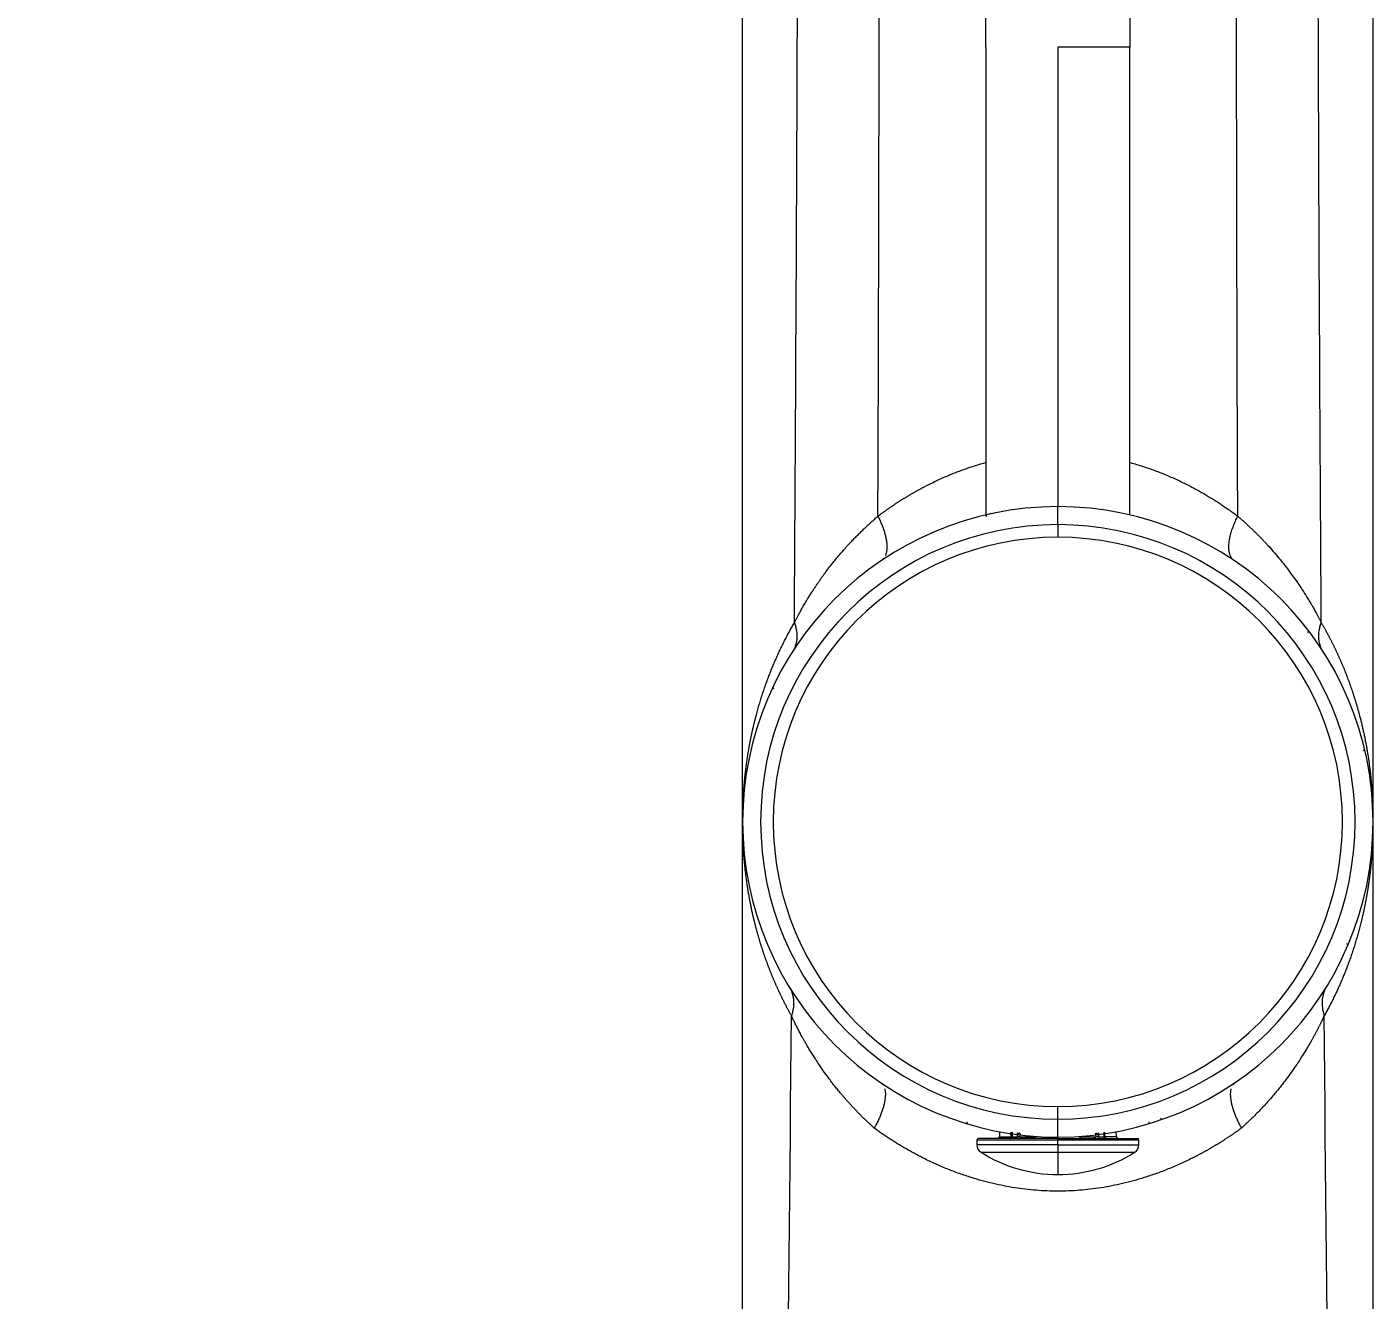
# Model space of a CAD drawing. Extents: x 2752 to 4118, y -1 to 999.
# Drawn here: x 3576.5 to 3651.3, y 498.8 to 569.4 of the extents above; entities that cross this region are included whole.
import ezdxf

# ---------------------------------------------------------------- set-up
doc = ezdxf.new("R2010")
doc.units = 0
doc.header["$LTSCALE"] = 10
doc.header["$MEASUREMENT"] = 0
doc.header["$PDMODE"] = 3
doc.header["$PDSIZE"] = -10
doc.layers.get('0').update_dxf_attribs({"linetype": 'CONTINUOUS'})
doc.layers.get('DEFPOINTS').update_dxf_attribs({"linetype": 'CONTINUOUS'})
doc.layers.add('1', color=7, linetype='CONTINUOUS')
doc.styles.add('Daelim Dimension', font='NanumGothic.ttf')
doc.dimstyles.new('DEFAULT', dxfattribs={"dimscale": 2, "dimtxt": 2, "dimasz": 2, "dimexe": 0, "dimexo": 2, "dimgap": 1, "dimtad": 1, "dimdec": 0, "dimzin": 9, "dimdsep": 46, "dimtxsty": 'Daelim Dimension', "dimcen": 0.5, "dimclrd": 5, "dimclre": 5, "dimclrt": 256, "dimadec": 1, "dimazin": 0, "dimtfac": 1, "dimtdec": 0, "dimtix": 1, "dimtmove": 0, "dimatfit": 3, "dimfxl": 1, "dimtolj": 1, "dimtzin": 1, "dimlwd": 9, "dimlwe": 9, "dimarcsym": 0})

# ---------------------------------------------------------------- blocks, each defined once
blk = doc.blocks.new('*D13')
at = {"color": 5, "lineweight": 9, "ltscale": 0.5, "transparency": 16777216}
for p, q in [((3405.059, 639.868), (3361.322, 639.868)), ((3361.322, 635.868), (3361.322, 404.012)), ((3607.264, 400.012), (3361.322, 400.012))]:
    blk.add_line(p, q, dxfattribs=at)
at = {"color": 5, "ltscale": 0.5, "transparency": 16777216}
for points in [[(3360.656, 635.868), (3361.989, 635.868), (3361.322, 639.868)], [(3360.656, 404.012), (3361.989, 404.012), (3361.322, 400.012)]]:
    blk.add_solid(points, dxfattribs=at)
at = {"layer": 'DEFPOINTS', "color": 0, "ltscale": 0.5, "transparency": 16777216}
for p in [(3409.059, 639.868), (3361.322, 400.012), (3611.264, 400.012)]:
    blk.add_point(p, dxfattribs=at)
at = {"color": 7, "ltscale": 0.5, "transparency": 16777216, "insert": (3353.9, 519.94), "char_height": 10, "attachment_point": 5, "rotation": 90, "style": 'Daelim Dimension'}
blk.add_mtext('\\A1;240', dxfattribs=at)
blk = doc.blocks.new('*D12')
at = {"color": 5, "lineweight": 9, "ltscale": 0.5, "transparency": 16777216}
for p, q in [((3409.059, 635.868), (3409.059, 316.124)), ((3633.764, 368.406), (3633.764, 316.124)), ((3413.059, 316.124), (3629.764, 316.124))]:
    blk.add_line(p, q, dxfattribs=at)
at = {"color": 5, "ltscale": 0.5, "transparency": 16777216}
for points in [[(3413.059, 316.791), (3413.059, 315.458), (3409.059, 316.124)], [(3629.764, 316.791), (3629.764, 315.458), (3633.764, 316.124)]]:
    blk.add_solid(points, dxfattribs=at)
at = {"layer": 'DEFPOINTS', "color": 0, "ltscale": 0.5, "transparency": 16777216}
for p in [(3409.059, 639.868), (3633.764, 372.406), (3633.764, 316.124)]:
    blk.add_point(p, dxfattribs=at)
at = {"color": 7, "ltscale": 0.5, "transparency": 16777216, "insert": (3521.412, 323.568), "char_height": 10, "attachment_point": 5, "style": 'Daelim Dimension'}
blk.add_mtext('\\A1;225', dxfattribs=at)

msp = doc.modelspace()

# ---------------------------------------------------------------- linework, layer by layer
at = {"layer": '1', "color": 7, "linetype": 'Continuous', "lineweight": 18}
for p, q in [((3629.764, 568.312), (3629.764, 580.512)), ((3637.764, 580.512), (3637.764, 568.312)), ((3629.764, 568.312), (3629.764, 542.349)), ((3637.764, 542.349), (3637.764, 568.312)), ((3629.266, 507.637), (3629.266, 507.393)), ((3633.766, 507.737), (3629.366, 507.737)), ((3630.526, 508.114), (3630.519, 507.834)), ((3631.181, 508.004), (3631.181, 507.837)), ((3633.787, 507.737), (3633.766, 507.737)), ((3633.787, 507.737), (3638.166, 507.737)), ((3636.352, 507.837), (3636.352, 508.005)), ((3637.014, 507.834), (3637.007, 508.115)), ((3638.266, 507.393), (3638.266, 507.637))]:
    msp.add_line(p, q, dxfattribs=at)
at = {"layer": '1', "color": 7, "linetype": 'Continuous', "lineweight": 13}
for p, q in [((3637.764, 568.312), (3633.764, 568.312)), ((3633.764, 541.812), (3633.764, 542.812)), ((3633.764, 541.812), (3633.764, 541.112)), ((3633.764, 508.812), (3633.764, 509.512)), ((3633.764, 507.812), (3633.764, 508.812)), ((3633.766, 507.637), (3629.266, 507.637)), ((3630.519, 507.834), (3631.172, 507.834)), ((3631.219, 507.837), (3631.181, 507.837)), ((3631.219, 507.837), (3631.515, 507.837)), ((3631.669, 507.837), (3631.515, 507.837)), ((3633.766, 507.637), (3633.766, 507.737)), ((3633.766, 507.637), (3633.788, 507.637)), ((3633.766, 507.393), (3633.766, 507.637)), ((3638.266, 507.637), (3633.788, 507.637)), ((3636.018, 507.837), (3635.864, 507.837)), ((3636.018, 507.837), (3636.314, 507.837)), ((3636.352, 507.837), (3636.314, 507.837)), ((3637.014, 507.834), (3636.361, 507.834)), ((3633.766, 507.393), (3629.266, 507.393)), ((3629.5, 506.97), (3633.766, 506.97)), ((3633.766, 507.393), (3633.766, 506.97)), ((3633.798, 507.393), (3633.766, 507.393)), ((3633.766, 506.97), (3633.766, 505.737)), ((3633.796, 506.97), (3633.766, 506.97)), ((3633.796, 506.97), (3638.033, 506.97)), ((3633.798, 507.393), (3638.266, 507.393))]:
    msp.add_line(p, q, dxfattribs=at)
at = {"layer": '1', "color": 7, "linetype": 'Continuous', "lineweight": 18}
for centre, radius, start, end in [((3633.764, 525.312), 17.5, 90, 270), ((3633.764, 525.312), 17.5, 270, 90), ((3633.764, 525.312), 16.5, 90, 270), ((3633.764, 525.312), 16.5, 270, 90), ((3629.366, 507.637), 0.1, 90, 180), ((3630.419, 507.837), 0.1, 269.99989, 358.50004), ((3631.081, 507.837), 0.1, 270.00039, 0), ((3637.114, 507.837), 0.1, 181.49996, 270.00011), ((3638.166, 507.637), 0.1, 0, 90), ((3629.766, 507.393), 0.5, 180, 237.76906), ((3633.766, 513.737), 8, 237.76905, 270), ((3633.766, 513.737), 8, 270, 302.23095), ((3637.766, 507.393), 0.5, 302.23094, 0)]:
    msp.add_arc(centre, radius, start, end, dxfattribs=at)
at = {"layer": '1', "color": 7, "linetype": 'Continuous', "lineweight": 13}
for start, end in [(90, 270), (270, 90)]:
    msp.add_arc((3633.764, 525.312), 15.8, start, end, dxfattribs=at)
at = {"layer": '1', "color": 7, "linetype": 'Continuous', "lineweight": 18}
for centre, ratio, start_param, end_param in [((3631.092, 507.837), 0.79903, 3.695804, 4.686326), ((3631.705, 507.837), 0.364403, 1.570796, 3.141571), ((3635.779, 507.837), 0.601299, 1.600583, 3.14159), ((3635.828, 507.837), 0.364402, 3.141556, 4.712389), ((3636.441, 507.837), 0.799112, 1.596905, 2.628922)]:
    msp.add_ellipse(centre, major_axis=(0, 0.1), ratio=ratio, start_param=start_param, end_param=end_param, dxfattribs=at)
at = {"layer": '1', "color": 7, "linetype": 'Continuous', "lineweight": 13}
for centre, ratio, start_param, end_param in [((3631.144, 507.837), 0.748993, 3.141627, 4.712389), ((3631.449, 507.837), 0.662453, 3.141593, 4.712389), ((3636.084, 507.837), 0.662578, 1.570796, 3.141558), ((3636.389, 507.837), 0.749103, 1.570796, 3.141593)]:
    msp.add_ellipse(centre, major_axis=(0, 0.1), ratio=ratio, start_param=start_param, end_param=end_param, dxfattribs=at)
at = {"layer": '1', "color": 7, "linetype": 'Continuous', "lineweight": 18}
for points, degree in [([(3616.264, 525.312), (3616.264, 602.312)], 1), ([(3651.264, 525.312), (3651.264, 602.312)], 1), ([(3630.318, 542.469), (3630.125, 542.431), (3629.933, 542.389), (3629.742, 542.344)], 3), ([(3616.264, 407.812), (3616.264, 525.312)], 1), ([(3651.264, 407.812), (3651.264, 525.312)], 1), ([(3631.172, 507.834), (3631.173, 507.92), (3631.174, 508.006), (3631.175, 508.091)], 3), ([(3631.669, 507.837), (3631.67, 507.904), (3631.671, 507.971), (3631.672, 508.038)], 3), ([(3631.669, 507.837), (3631.681, 507.837), (3631.706, 507.836), (3631.744, 507.836), (3631.781, 507.835), (3631.803, 507.835), (3631.814, 507.834)], 3), ([(3635.719, 507.834), (3635.729, 507.835), (3635.752, 507.835), (3635.789, 507.836), (3635.827, 507.836), (3635.852, 507.837), (3635.864, 507.837)], 3), ([(3635.861, 508.038), (3635.862, 507.971), (3635.863, 507.904), (3635.864, 507.837)], 3), ([(3636.358, 508.092), (3636.359, 508.006), (3636.36, 507.92), (3636.361, 507.834)], 3)]:
    msp.add_open_spline(points, degree=degree, dxfattribs=at)
at = {"layer": '1', "color": 7, "linetype": 'Continuous', "lineweight": 13}
for points, degree in [([(3619.138, 536.369), (3619.281, 558.349), (3619.358, 580.331), (3619.369, 602.312)], 3), ([(3623.776, 542.279), (3623.856, 562.29), (3623.868, 582.301), (3623.813, 602.312)], 3), ([(3643.752, 542.279), (3643.672, 562.29), (3643.66, 582.301), (3643.716, 602.312)], 3), ([(3648.39, 536.369), (3648.247, 558.349), (3648.17, 580.331), (3648.159, 602.312)], 3), ([(3633.764, 568.312), (3633.764, 542.813)], 1), ([(3629.824, 542.261), (3629.742, 542.344)], 1), ([(3647.649, 535.817), (3647.687, 535.914)], 1), ([(3618, 532.697), (3617.941, 532.787)], 1), ([(3650.716, 529.256), (3650.796, 529.334)], 1), ([(3649.791, 518.538), (3649.907, 518.555)], 1), ([(3617.546, 407.746), (3618.196, 443.341), (3618.672, 478.944), (3618.974, 514.551)], 3), ([(3649.982, 407.746), (3649.333, 443.341), (3648.856, 478.944), (3648.554, 514.551)], 3), ([(3628.704, 508.658), (3628.732, 508.551)], 1), ([(3638.824, 508.658), (3638.797, 508.551)], 1), ([(3639.454, 508.869), (3639.544, 508.794)], 1), ([(3631.219, 508.087), (3631.219, 507.837)], 1), ([(3631.515, 508.055), (3631.515, 507.837)], 1), ([(3631.616, 508.044), (3631.544, 507.954)], 1), ([(3635.912, 508.044), (3635.984, 507.954)], 1), ([(3636.018, 508.055), (3636.018, 507.837)], 1), ([(3636.314, 508.087), (3636.314, 507.837)], 1)]:
    msp.add_open_spline(points, degree=degree, dxfattribs=at)
for points, knots in [([(3623.776, 542.279), (3623.795, 542.293), (3623.832, 542.321), (3623.888, 542.363), (3623.944, 542.404), (3624, 542.445), (3624.056, 542.486), (3624.112, 542.527), (3624.169, 542.568), (3624.225, 542.608), (3624.282, 542.648), (3624.338, 542.688), (3624.395, 542.727), (3624.452, 542.766), (3624.509, 542.805), (3624.566, 542.844), (3624.623, 542.883), (3624.68, 542.921), (3624.737, 542.959), (3624.795, 542.997), (3624.852, 543.035), (3624.91, 543.072), (3624.968, 543.109), (3625.026, 543.146), (3625.083, 543.183), (3625.141, 543.219), (3625.2, 543.255), (3625.258, 543.291), (3625.316, 543.327), (3625.374, 543.362), (3625.433, 543.398), (3625.492, 543.433), (3625.55, 543.467), (3625.609, 543.502), (3625.668, 543.536), (3625.727, 543.57), (3625.786, 543.604), (3625.845, 543.638), (3625.904, 543.671), (3625.964, 543.704), (3626.023, 543.737), (3626.082, 543.769), (3626.142, 543.802), (3626.202, 543.834), (3626.262, 543.866), (3626.321, 543.897), (3626.381, 543.929), (3626.632, 544.059), (3627.077, 544.278), (3627.725, 544.565), (3628.378, 544.823), (3629.048, 545.056), (3629.505, 545.193), (3629.74, 545.257)], [0, 0, 0, 0, 0.010715, 0.021415, 0.032101, 0.042773, 0.053431, 0.064075, 0.074704, 0.08532, 0.095923, 0.106511, 0.117086, 0.127646, 0.138194, 0.148727, 0.159248, 0.169754, 0.180248, 0.190728, 0.201195, 0.211648, 0.222089, 0.232516, 0.24293, 0.253332, 0.26372, 0.274096, 0.284459, 0.294809, 0.305146, 0.315471, 0.325784, 0.336084, 0.346372, 0.356647, 0.36691, 0.377161, 0.3874, 0.397627, 0.407842, 0.418045, 0.428236, 0.438416, 0.448583, 0.45874, 0.468885, 0.479018, 0.585699, 0.690495, 0.793526, 0.894923, 1, 1, 1, 1]), ([(3637.789, 545.257), (3638.024, 545.193), (3638.481, 545.055), (3639.151, 544.822), (3639.805, 544.564), (3640.453, 544.277), (3640.918, 544.048), (3641.208, 543.897), (3641.328, 543.833), (3641.447, 543.769), (3641.566, 543.703), (3641.684, 543.637), (3641.803, 543.57), (3641.92, 543.501), (3642.038, 543.432), (3642.155, 543.362), (3642.271, 543.291), (3642.387, 543.219), (3642.503, 543.146), (3642.619, 543.072), (3642.734, 542.997), (3642.849, 542.921), (3642.963, 542.844), (3643.077, 542.766), (3643.19, 542.687), (3643.303, 542.608), (3643.416, 542.527), (3643.529, 542.445), (3643.641, 542.363), (3643.715, 542.307), (3643.752, 542.279)], [0, 0, 0, 0, 0.105282, 0.206703, 0.309752, 0.414561, 0.521249, 0.54151, 0.561818, 0.582173, 0.602576, 0.623027, 0.643527, 0.664076, 0.684675, 0.705325, 0.726025, 0.746777, 0.767581, 0.788438, 0.809348, 0.830311, 0.851328, 0.8724, 0.893527, 0.914709, 0.935947, 0.957241, 0.978592, 1, 1, 1, 1]), ([(3619.138, 536.369), (3619.146, 536.384), (3619.163, 536.417), (3619.189, 536.47), (3619.22, 536.528), (3619.253, 536.593), (3619.291, 536.664), (3619.332, 536.742), (3619.377, 536.826), (3619.426, 536.916), (3619.479, 537.012), (3619.537, 537.115), (3619.599, 537.224), (3619.665, 537.339), (3619.737, 537.461), (3619.813, 537.589), (3619.906, 537.742), (3620.014, 537.915), (3620.134, 538.104), (3620.252, 538.284), (3620.367, 538.456), (3620.479, 538.62), (3620.587, 538.775), (3620.692, 538.922), (3620.792, 539.06), (3620.93, 539.246), (3621.108, 539.48), (3621.329, 539.759), (3621.549, 540.027), (3621.767, 540.284), (3621.984, 540.529), (3622.156, 540.719), (3622.285, 540.857), (3622.37, 540.947), (3622.456, 541.036), (3622.542, 541.124), (3622.628, 541.212), (3622.715, 541.299), (3622.801, 541.385), (3622.889, 541.47), (3622.976, 541.555), (3623.064, 541.638), (3623.152, 541.721), (3623.241, 541.803), (3623.329, 541.885), (3623.418, 541.965), (3623.507, 542.045), (3623.597, 542.124), (3623.686, 542.202), (3623.746, 542.254), (3623.776, 542.279)], [0, 0, 0, 0, 0.007458, 0.01592, 0.025387, 0.035862, 0.047347, 0.059843, 0.073352, 0.087877, 0.103419, 0.119981, 0.137564, 0.156171, 0.175803, 0.196462, 0.21815, 0.250101, 0.280763, 0.310131, 0.338196, 0.364954, 0.3904, 0.41453, 0.437342, 0.458832, 0.507204, 0.554052, 0.599367, 0.643139, 0.68536, 0.726025, 0.741898, 0.757696, 0.773419, 0.789067, 0.804638, 0.820134, 0.835553, 0.850894, 0.866159, 0.881346, 0.896454, 0.911484, 0.926436, 0.941308, 0.956101, 0.970814, 0.985447, 1, 1, 1, 1]), ([(3643.752, 542.279), (3643.766, 542.267), (3643.794, 542.243), (3643.836, 542.207), (3643.879, 542.17), (3643.921, 542.133), (3643.963, 542.096), (3644.005, 542.059), (3644.047, 542.022), (3644.089, 541.984), (3644.131, 541.946), (3644.173, 541.908), (3644.214, 541.87), (3644.256, 541.832), (3644.298, 541.793), (3644.34, 541.754), (3644.382, 541.716), (3644.423, 541.676), (3644.465, 541.637), (3644.507, 541.598), (3644.548, 541.558), (3644.59, 541.518), (3644.631, 541.478), (3644.673, 541.437), (3644.714, 541.397), (3644.755, 541.356), (3644.797, 541.315), (3644.838, 541.274), (3644.879, 541.233), (3644.92, 541.192), (3644.961, 541.15), (3645.002, 541.108), (3645.043, 541.066), (3645.084, 541.024), (3645.125, 540.981), (3645.165, 540.939), (3645.206, 540.896), (3645.247, 540.853), (3645.287, 540.81), (3645.328, 540.766), (3645.368, 540.722), (3645.501, 540.577), (3645.729, 540.322), (3646.048, 539.946), (3646.371, 539.545), (3646.657, 539.169), (3646.915, 538.813), (3647.151, 538.473), (3647.404, 538.092), (3647.614, 537.756), (3647.772, 537.494), (3647.869, 537.329), (3647.944, 537.199), (3647.997, 537.104), (3648.031, 537.044), (3648.062, 536.988), (3648.096, 536.926), (3648.139, 536.848), (3648.18, 536.772), (3648.219, 536.698), (3648.256, 536.628), (3648.292, 536.559), (3648.326, 536.494), (3648.359, 536.43), (3648.38, 536.389), (3648.39, 536.369)], [0, 0, 0, 0, 0.006824, 0.01367, 0.020536, 0.027424, 0.034333, 0.041263, 0.048214, 0.055186, 0.062179, 0.069193, 0.076228, 0.083284, 0.090361, 0.097458, 0.104577, 0.111716, 0.118877, 0.126058, 0.133259, 0.140481, 0.147724, 0.154988, 0.162272, 0.169577, 0.176902, 0.184248, 0.191614, 0.199, 0.206407, 0.213834, 0.221282, 0.22875, 0.236237, 0.243746, 0.251274, 0.258822, 0.26639, 0.273978, 0.281587, 0.289215, 0.349712, 0.413747, 0.481298, 0.552332, 0.601611, 0.65738, 0.719597, 0.788199, 0.820437, 0.847019, 0.867963, 0.883283, 0.892994, 0.897102, 0.91017, 0.922827, 0.935075, 0.946914, 0.958345, 0.969369, 0.979985, 0.990195, 1, 1, 1, 1]), ([(3616.268, 525.721), (3616.268, 525.741), (3616.269, 525.787), (3616.27, 525.859), (3616.272, 525.937), (3616.274, 526.014), (3616.277, 526.09), (3616.279, 526.167), (3616.282, 526.243), (3616.285, 526.319), (3616.288, 526.395), (3616.292, 526.471), (3616.296, 526.546), (3616.3, 526.621), (3616.304, 526.696), (3616.308, 526.771), (3616.313, 526.845), (3616.318, 526.92), (3616.323, 526.994), (3616.328, 527.067), (3616.334, 527.141), (3616.339, 527.214), (3616.345, 527.287), (3616.351, 527.36), (3616.358, 527.433), (3616.364, 527.505), (3616.371, 527.577), (3616.378, 527.649), (3616.385, 527.721), (3616.392, 527.792), (3616.4, 527.864), (3616.408, 527.935), (3616.416, 528.005), (3616.424, 528.076), (3616.432, 528.146), (3616.441, 528.216), (3616.449, 528.286), (3616.458, 528.356), (3616.467, 528.425), (3616.477, 528.494), (3616.486, 528.563), (3616.496, 528.632), (3616.505, 528.7), (3616.515, 528.768), (3616.525, 528.836), (3616.536, 528.904), (3616.546, 528.972), (3616.557, 529.039), (3616.568, 529.106), (3616.579, 529.173), (3616.59, 529.239), (3616.601, 529.306), (3616.613, 529.372), (3616.624, 529.438), (3616.636, 529.504), (3616.648, 529.569), (3616.66, 529.634), (3616.672, 529.699), (3616.685, 529.764), (3616.697, 529.828), (3616.71, 529.893), (3616.723, 529.957), (3616.736, 530.021), (3616.749, 530.084), (3616.762, 530.148), (3616.776, 530.211), (3616.789, 530.274), (3616.803, 530.336), (3616.817, 530.399), (3616.831, 530.461), (3616.845, 530.523), (3616.859, 530.585), (3616.874, 530.646), (3616.888, 530.707), (3616.903, 530.769), (3616.918, 530.829), (3616.932, 530.89), (3616.948, 530.95), (3616.963, 531.01), (3616.978, 531.07), (3616.993, 531.13), (3617.016, 531.218), (3617.047, 531.335), (3617.087, 531.479), (3617.127, 531.623), (3617.169, 531.766), (3617.211, 531.908), (3617.254, 532.05), (3617.297, 532.19), (3617.342, 532.33), (3617.387, 532.469), (3617.433, 532.607), (3617.48, 532.744), (3617.528, 532.88), (3617.576, 533.016), (3617.625, 533.151), (3617.675, 533.284), (3617.726, 533.418), (3617.777, 533.55), (3617.829, 533.681), (3617.882, 533.812), (3617.935, 533.942), (3617.989, 534.071), (3618.044, 534.199), (3618.1, 534.327), (3618.156, 534.453), (3618.213, 534.579), (3618.27, 534.704), (3618.328, 534.828), (3618.387, 534.952), (3618.446, 535.074), (3618.506, 535.196), (3618.567, 535.317), (3618.628, 535.437), (3618.69, 535.556), (3618.752, 535.675), (3618.815, 535.793), (3618.878, 535.91), (3618.943, 536.026), (3619.007, 536.141), (3619.072, 536.255), (3619.116, 536.331), (3619.138, 536.369)], [0, 0, 0, 0, 0.005317, 0.012105, 0.018875, 0.02563, 0.032367, 0.039087, 0.045791, 0.052478, 0.059148, 0.065802, 0.072439, 0.079059, 0.085663, 0.09225, 0.09882, 0.105374, 0.111912, 0.118433, 0.124937, 0.131426, 0.137897, 0.144353, 0.150791, 0.157214, 0.16362, 0.17001, 0.176384, 0.182741, 0.189082, 0.195407, 0.201715, 0.208008, 0.214284, 0.220544, 0.226788, 0.233015, 0.239227, 0.245422, 0.251601, 0.257765, 0.263912, 0.270043, 0.276158, 0.282257, 0.288339, 0.294406, 0.300457, 0.306492, 0.312511, 0.318514, 0.324501, 0.330472, 0.336427, 0.342366, 0.348289, 0.354196, 0.360087, 0.365963, 0.371822, 0.377666, 0.383493, 0.389305, 0.395101, 0.400881, 0.406645, 0.412394, 0.418126, 0.423843, 0.429544, 0.435229, 0.440898, 0.446552, 0.452189, 0.457811, 0.463417, 0.469008, 0.474582, 0.480141, 0.485684, 0.491211, 0.504752, 0.51825, 0.531705, 0.545118, 0.558488, 0.571815, 0.5851, 0.598343, 0.611544, 0.624702, 0.637818, 0.650892, 0.663924, 0.676915, 0.689863, 0.702769, 0.715633, 0.728456, 0.741237, 0.753976, 0.766673, 0.779328, 0.791942, 0.804514, 0.817045, 0.829534, 0.841981, 0.854386, 0.86675, 0.879072, 0.891353, 0.903591, 0.915788, 0.927944, 0.940058, 0.95213, 0.96416, 0.976148, 0.988095, 1, 1, 1, 1]), ([(3648.39, 536.369), (3648.402, 536.349), (3648.425, 536.308), (3648.46, 536.248), (3648.495, 536.187), (3648.529, 536.126), (3648.564, 536.064), (3648.598, 536.002), (3648.632, 535.941), (3648.667, 535.878), (3648.7, 535.816), (3648.734, 535.754), (3648.768, 535.691), (3648.801, 535.628), (3648.834, 535.564), (3648.867, 535.501), (3648.9, 535.437), (3648.933, 535.373), (3648.965, 535.309), (3648.998, 535.245), (3649.03, 535.18), (3649.062, 535.115), (3649.094, 535.05), (3649.125, 534.985), (3649.157, 534.919), (3649.188, 534.853), (3649.219, 534.787), (3649.25, 534.721), (3649.281, 534.654), (3649.312, 534.588), (3649.342, 534.521), (3649.372, 534.454), (3649.402, 534.386), (3649.432, 534.318), (3649.462, 534.251), (3649.491, 534.182), (3649.52, 534.114), (3649.549, 534.045), (3649.578, 533.977), (3649.607, 533.908), (3649.636, 533.838), (3649.664, 533.769), (3649.692, 533.699), (3649.72, 533.629), (3649.747, 533.559), (3649.775, 533.488), (3649.802, 533.418), (3649.829, 533.347), (3649.856, 533.276), (3649.883, 533.204), (3649.909, 533.133), (3649.936, 533.061), (3649.962, 532.989), (3649.987, 532.916), (3650.013, 532.844), (3650.038, 532.771), (3650.064, 532.698), (3650.088, 532.625), (3650.113, 532.551), (3650.138, 532.478), (3650.162, 532.404), (3650.186, 532.33), (3650.21, 532.255), (3650.234, 532.181), (3650.257, 532.106), (3650.28, 532.031), (3650.303, 531.955), (3650.326, 531.88), (3650.348, 531.804), (3650.37, 531.728), (3650.392, 531.652), (3650.414, 531.575), (3650.436, 531.499), (3650.457, 531.422), (3650.478, 531.345), (3650.499, 531.267), (3650.522, 531.179), (3650.548, 531.079), (3650.576, 530.969), (3650.604, 530.857), (3650.631, 530.745), (3650.658, 530.631), (3650.684, 530.517), (3650.71, 530.403), (3650.736, 530.287), (3650.761, 530.171), (3650.786, 530.054), (3650.81, 529.936), (3650.833, 529.817), (3650.856, 529.698), (3650.879, 529.577), (3650.901, 529.456), (3650.922, 529.335), (3650.943, 529.212), (3650.963, 529.088), (3650.983, 528.964), (3651.002, 528.839), (3651.021, 528.713), (3651.039, 528.587), (3651.056, 528.46), (3651.073, 528.331), (3651.089, 528.202), (3651.105, 528.073), (3651.12, 527.942), (3651.134, 527.811), (3651.147, 527.679), (3651.16, 527.546), (3651.172, 527.412), (3651.184, 527.278), (3651.195, 527.142), (3651.205, 527.006), (3651.214, 526.87), (3651.222, 526.732), (3651.23, 526.593), (3651.237, 526.454), (3651.243, 526.314), (3651.249, 526.173), (3651.254, 526.032), (3651.257, 525.904), (3651.259, 525.823), (3651.259, 525.789)], [0, 0, 0, 0, 0.006382, 0.012776, 0.019182, 0.0256, 0.03203, 0.038472, 0.044926, 0.051392, 0.057869, 0.064359, 0.070861, 0.077374, 0.0839, 0.090437, 0.096986, 0.103548, 0.110121, 0.116706, 0.123303, 0.129912, 0.136533, 0.143166, 0.14981, 0.156467, 0.163136, 0.169816, 0.176508, 0.183213, 0.189929, 0.196657, 0.203397, 0.210149, 0.216913, 0.223689, 0.230477, 0.237277, 0.244089, 0.250912, 0.257748, 0.264596, 0.271455, 0.278327, 0.28521, 0.292106, 0.299013, 0.305932, 0.312864, 0.319807, 0.326762, 0.33373, 0.340709, 0.3477, 0.354704, 0.361719, 0.368747, 0.375786, 0.382838, 0.389902, 0.396977, 0.404065, 0.411165, 0.418277, 0.425401, 0.432537, 0.439686, 0.446846, 0.454019, 0.461204, 0.468401, 0.475611, 0.482832, 0.490066, 0.497312, 0.50457, 0.511841, 0.522127, 0.532467, 0.542862, 0.553311, 0.563814, 0.574371, 0.584983, 0.59565, 0.606371, 0.617146, 0.627976, 0.63886, 0.649799, 0.660793, 0.671841, 0.682945, 0.694103, 0.705316, 0.716584, 0.727907, 0.739286, 0.750719, 0.762208, 0.773752, 0.785352, 0.797007, 0.808718, 0.820485, 0.832307, 0.844186, 0.856121, 0.868111, 0.880159, 0.892263, 0.904423, 0.91664, 0.928915, 0.941246, 0.953634, 0.96608, 0.978584, 0.991145, 1, 1, 1, 1]), ([(3618.974, 514.551), (3618.963, 514.571), (3618.941, 514.611), (3618.907, 514.672), (3618.873, 514.733), (3618.84, 514.794), (3618.807, 514.855), (3618.774, 514.917), (3618.741, 514.979), (3618.708, 515.041), (3618.676, 515.103), (3618.643, 515.166), (3618.611, 515.229), (3618.579, 515.292), (3618.547, 515.355), (3618.515, 515.419), (3618.484, 515.482), (3618.452, 515.546), (3618.421, 515.611), (3618.39, 515.675), (3618.359, 515.74), (3618.328, 515.805), (3618.297, 515.87), (3618.267, 515.935), (3618.237, 516.001), (3618.207, 516.066), (3618.177, 516.132), (3618.147, 516.199), (3618.117, 516.265), (3618.088, 516.332), (3618.059, 516.399), (3618.03, 516.466), (3618.001, 516.533), (3617.972, 516.601), (3617.944, 516.669), (3617.916, 516.737), (3617.888, 516.805), (3617.86, 516.874), (3617.832, 516.943), (3617.805, 517.012), (3617.777, 517.081), (3617.75, 517.15), (3617.723, 517.22), (3617.697, 517.29), (3617.67, 517.36), (3617.644, 517.431), (3617.618, 517.501), (3617.592, 517.572), (3617.566, 517.643), (3617.541, 517.715), (3617.515, 517.786), (3617.49, 517.858), (3617.465, 517.93), (3617.441, 518.002), (3617.416, 518.075), (3617.392, 518.147), (3617.368, 518.22), (3617.344, 518.293), (3617.321, 518.367), (3617.297, 518.44), (3617.274, 518.514), (3617.251, 518.588), (3617.229, 518.662), (3617.206, 518.737), (3617.184, 518.812), (3617.162, 518.887), (3617.14, 518.962), (3617.119, 519.037), (3617.097, 519.113), (3617.076, 519.189), (3617.055, 519.265), (3617.035, 519.341), (3617.014, 519.418), (3616.994, 519.495), (3616.974, 519.572), (3616.955, 519.649), (3616.933, 519.736), (3616.909, 519.833), (3616.883, 519.939), (3616.858, 520.047), (3616.833, 520.155), (3616.809, 520.264), (3616.785, 520.374), (3616.761, 520.484), (3616.738, 520.595), (3616.715, 520.706), (3616.693, 520.819), (3616.671, 520.932), (3616.65, 521.045), (3616.629, 521.16), (3616.609, 521.275), (3616.589, 521.39), (3616.57, 521.507), (3616.551, 521.624), (3616.533, 521.741), (3616.515, 521.86), (3616.498, 521.979), (3616.481, 522.099), (3616.465, 522.219), (3616.449, 522.34), (3616.434, 522.462), (3616.42, 522.584), (3616.406, 522.707), (3616.393, 522.831), (3616.38, 522.956), (3616.368, 523.081), (3616.356, 523.207), (3616.345, 523.333), (3616.335, 523.46), (3616.326, 523.588), (3616.317, 523.717), (3616.309, 523.845), (3616.304, 523.93), (3616.301, 523.971)], [0, 0, 0, 0, 0.007284, 0.014578, 0.021882, 0.029196, 0.03652, 0.043854, 0.051199, 0.058553, 0.065918, 0.073292, 0.080677, 0.088071, 0.095476, 0.102891, 0.110316, 0.117751, 0.125196, 0.132651, 0.140116, 0.147592, 0.155077, 0.162573, 0.170078, 0.177594, 0.18512, 0.192656, 0.200203, 0.207759, 0.215325, 0.222902, 0.230489, 0.238086, 0.245693, 0.253311, 0.260939, 0.268576, 0.276225, 0.283883, 0.291552, 0.299231, 0.30692, 0.314619, 0.322329, 0.330049, 0.337779, 0.34552, 0.353271, 0.361033, 0.368805, 0.376587, 0.38438, 0.392183, 0.399996, 0.40782, 0.415655, 0.4235, 0.431355, 0.439221, 0.447098, 0.454985, 0.462883, 0.470791, 0.47871, 0.48664, 0.494581, 0.502532, 0.510494, 0.518466, 0.526449, 0.534444, 0.542449, 0.550464, 0.558491, 0.566529, 0.574577, 0.585584, 0.596637, 0.607736, 0.618882, 0.630075, 0.641313, 0.652599, 0.663931, 0.675309, 0.686734, 0.698207, 0.709725, 0.721291, 0.732904, 0.744564, 0.756271, 0.768025, 0.779826, 0.791675, 0.803571, 0.815515, 0.827506, 0.839545, 0.851632, 0.863766, 0.875949, 0.888179, 0.900458, 0.912785, 0.925161, 0.937585, 0.950058, 0.962579, 0.97515, 0.987769, 1, 1, 1, 1]), ([(3651.227, 523.969), (3651.226, 523.956), (3651.224, 523.921), (3651.22, 523.862), (3651.216, 523.791), (3651.212, 523.721), (3651.207, 523.651), (3651.202, 523.581), (3651.197, 523.511), (3651.191, 523.442), (3651.186, 523.373), (3651.18, 523.304), (3651.174, 523.235), (3651.168, 523.166), (3651.162, 523.098), (3651.155, 523.03), (3651.149, 522.962), (3651.142, 522.894), (3651.135, 522.826), (3651.128, 522.759), (3651.121, 522.692), (3651.113, 522.625), (3651.105, 522.558), (3651.097, 522.491), (3651.089, 522.425), (3651.081, 522.359), (3651.073, 522.293), (3651.064, 522.227), (3651.056, 522.161), (3651.047, 522.096), (3651.038, 522.031), (3651.029, 521.966), (3651.019, 521.901), (3651.01, 521.836), (3651, 521.772), (3650.99, 521.708), (3650.98, 521.644), (3650.97, 521.58), (3650.96, 521.516), (3650.949, 521.453), (3650.939, 521.39), (3650.928, 521.327), (3650.917, 521.264), (3650.906, 521.201), (3650.895, 521.139), (3650.884, 521.077), (3650.872, 521.015), (3650.861, 520.953), (3650.849, 520.891), (3650.837, 520.83), (3650.825, 520.769), (3650.813, 520.708), (3650.801, 520.647), (3650.788, 520.586), (3650.776, 520.526), (3650.763, 520.466), (3650.75, 520.406), (3650.737, 520.346), (3650.724, 520.287), (3650.711, 520.227), (3650.698, 520.168), (3650.684, 520.109), (3650.671, 520.05), (3650.657, 519.992), (3650.643, 519.933), (3650.629, 519.875), (3650.615, 519.817), (3650.601, 519.759), (3650.58, 519.673), (3650.55, 519.558), (3650.513, 519.414), (3650.475, 519.271), (3650.436, 519.13), (3650.396, 518.988), (3650.355, 518.848), (3650.314, 518.709), (3650.271, 518.57), (3650.228, 518.432), (3650.185, 518.295), (3650.14, 518.158), (3650.095, 518.023), (3650.049, 517.888), (3650.002, 517.754), (3649.954, 517.621), (3649.906, 517.489), (3649.857, 517.357), (3649.807, 517.226), (3649.757, 517.096), (3649.706, 516.967), (3649.654, 516.839), (3649.602, 516.711), (3649.549, 516.584), (3649.495, 516.458), (3649.441, 516.333), (3649.386, 516.209), (3649.33, 516.085), (3649.274, 515.962), (3649.217, 515.84), (3649.16, 515.719), (3649.102, 515.598), (3649.043, 515.479), (3648.984, 515.36), (3648.924, 515.242), (3648.864, 515.125), (3648.803, 515.008), (3648.741, 514.893), (3648.679, 514.778), (3648.617, 514.664), (3648.575, 514.588), (3648.554, 514.551)], [0, 0, 0, 0, 0.003558, 0.010449, 0.017324, 0.024185, 0.031032, 0.037864, 0.044681, 0.051484, 0.058273, 0.065047, 0.071807, 0.078552, 0.085283, 0.091999, 0.098701, 0.105389, 0.112062, 0.118722, 0.125366, 0.131997, 0.138613, 0.145215, 0.151803, 0.158377, 0.164937, 0.171482, 0.178013, 0.18453, 0.191033, 0.197522, 0.203996, 0.210457, 0.216904, 0.223336, 0.229755, 0.236159, 0.242549, 0.248926, 0.255288, 0.261636, 0.267971, 0.274291, 0.280598, 0.28689, 0.293169, 0.299434, 0.305685, 0.311922, 0.318145, 0.324354, 0.330549, 0.336731, 0.342898, 0.349052, 0.355192, 0.361318, 0.367431, 0.373529, 0.379614, 0.385685, 0.391742, 0.397785, 0.403815, 0.409831, 0.415833, 0.421821, 0.427796, 0.442806, 0.457778, 0.472713, 0.48761, 0.502471, 0.517294, 0.53208, 0.54683, 0.561543, 0.57622, 0.59086, 0.605464, 0.620032, 0.634564, 0.64906, 0.66352, 0.677945, 0.692333, 0.706687, 0.721005, 0.735287, 0.749534, 0.763746, 0.777923, 0.792065, 0.806171, 0.820243, 0.834279, 0.848281, 0.862248, 0.876179, 0.890076, 0.903939, 0.917766, 0.931558, 0.945316, 0.959039, 0.972728, 0.986381, 1, 1, 1, 1]), ([(3623.576, 508.311), (3623.563, 508.323), (3623.537, 508.346), (3623.497, 508.382), (3623.458, 508.418), (3623.418, 508.454), (3623.379, 508.49), (3623.339, 508.527), (3623.299, 508.564), (3623.26, 508.601), (3623.22, 508.638), (3623.181, 508.676), (3623.141, 508.713), (3623.101, 508.751), (3623.062, 508.79), (3623.022, 508.828), (3622.982, 508.867), (3622.943, 508.905), (3622.903, 508.945), (3622.863, 508.984), (3622.824, 509.023), (3622.784, 509.063), (3622.745, 509.103), (3622.705, 509.143), (3622.665, 509.184), (3622.626, 509.225), (3622.586, 509.266), (3622.547, 509.307), (3622.507, 509.348), (3622.468, 509.39), (3622.428, 509.431), (3622.389, 509.473), (3622.349, 509.516), (3622.31, 509.558), (3622.271, 509.601), (3622.231, 509.644), (3622.192, 509.687), (3622.153, 509.73), (3622.113, 509.774), (3622.074, 509.818), (3622.035, 509.862), (3621.996, 509.906), (3621.957, 509.951), (3621.918, 509.996), (3621.879, 510.041), (3621.84, 510.086), (3621.802, 510.131), (3621.719, 510.229), (3621.592, 510.381), (3621.42, 510.593), (3621.247, 510.814), (3621.037, 511.09), (3620.783, 511.437), (3620.527, 511.807), (3620.265, 512.205), (3620.062, 512.528), (3619.889, 512.816), (3619.779, 513.004), (3619.686, 513.166), (3619.607, 513.307), (3619.537, 513.435), (3619.472, 513.555), (3619.409, 513.672), (3619.35, 513.785), (3619.294, 513.894), (3619.241, 514), (3619.19, 514.101), (3619.142, 514.198), (3619.097, 514.292), (3619.054, 514.382), (3619.013, 514.467), (3618.987, 514.523), (3618.974, 514.551)], [0, 0, 0, 0, 0.006188, 0.012404, 0.018647, 0.024918, 0.031216, 0.037541, 0.043893, 0.050273, 0.056681, 0.063115, 0.069577, 0.076066, 0.082582, 0.089126, 0.095697, 0.102295, 0.10892, 0.115572, 0.122252, 0.128958, 0.135692, 0.142453, 0.149241, 0.156056, 0.162897, 0.169766, 0.176662, 0.183584, 0.190534, 0.19751, 0.204513, 0.211543, 0.218599, 0.225683, 0.232792, 0.239929, 0.247092, 0.254281, 0.261497, 0.268739, 0.276008, 0.283303, 0.290625, 0.297972, 0.305346, 0.312746, 0.345366, 0.379316, 0.414593, 0.451194, 0.510725, 0.579001, 0.625322, 0.697009, 0.730212, 0.759432, 0.784676, 0.805955, 0.825348, 0.844152, 0.862368, 0.879997, 0.897039, 0.913495, 0.929367, 0.944656, 0.959362, 0.973487, 0.987033, 1, 1, 1, 1]), ([(3648.554, 514.551), (3648.546, 514.535), (3648.532, 514.504), (3648.509, 514.456), (3648.486, 514.407), (3648.462, 514.356), (3648.438, 514.304), (3648.412, 514.252), (3648.385, 514.197), (3648.358, 514.142), (3648.33, 514.085), (3648.301, 514.027), (3648.271, 513.967), (3648.24, 513.907), (3648.209, 513.845), (3648.176, 513.781), (3648.142, 513.717), (3648.107, 513.651), (3648.072, 513.584), (3648.035, 513.515), (3647.997, 513.446), (3647.958, 513.375), (3647.907, 513.283), (3647.839, 513.161), (3647.747, 512.999), (3647.636, 512.809), (3647.462, 512.522), (3647.257, 512.196), (3646.993, 511.796), (3646.735, 511.424), (3646.482, 511.077), (3646.274, 510.804), (3646.101, 510.585), (3645.93, 510.373), (3645.789, 510.205), (3645.68, 510.077), (3645.603, 509.987), (3645.525, 509.898), (3645.447, 509.81), (3645.369, 509.723), (3645.291, 509.637), (3645.212, 509.552), (3645.134, 509.467), (3645.055, 509.384), (3644.976, 509.301), (3644.898, 509.22), (3644.819, 509.139), (3644.74, 509.059), (3644.661, 508.98), (3644.582, 508.902), (3644.503, 508.825), (3644.424, 508.749), (3644.346, 508.674), (3644.267, 508.599), (3644.188, 508.526), (3644.109, 508.453), (3644.031, 508.382), (3643.978, 508.334), (3643.952, 508.311)], [0, 0, 0, 0, 0.007373, 0.014937, 0.022694, 0.030642, 0.038783, 0.047116, 0.055642, 0.064361, 0.073274, 0.08238, 0.09168, 0.101174, 0.110862, 0.120744, 0.130821, 0.141093, 0.151559, 0.162221, 0.173077, 0.184129, 0.195376, 0.215974, 0.24105, 0.270614, 0.304677, 0.375371, 0.422878, 0.491971, 0.550644, 0.586844, 0.62194, 0.655927, 0.6888, 0.703514, 0.718121, 0.732623, 0.747019, 0.761309, 0.775491, 0.789566, 0.803534, 0.817394, 0.831146, 0.84479, 0.858325, 0.871752, 0.885069, 0.898278, 0.911377, 0.924367, 0.937247, 0.950017, 0.962678, 0.975228, 0.987669, 1, 1, 1, 1]), ([(3643.952, 508.311), (3643.933, 508.297), (3643.895, 508.269), (3643.838, 508.227), (3643.78, 508.186), (3643.723, 508.145), (3643.665, 508.104), (3643.607, 508.064), (3643.549, 508.023), (3643.491, 507.983), (3643.433, 507.944), (3643.375, 507.904), (3643.317, 507.865), (3643.259, 507.825), (3643.2, 507.787), (3643.142, 507.748), (3643.083, 507.71), (3643.024, 507.671), (3642.965, 507.633), (3642.906, 507.596), (3642.847, 507.558), (3642.788, 507.521), (3642.729, 507.484), (3642.67, 507.447), (3642.61, 507.411), (3642.55, 507.375), (3642.491, 507.339), (3642.431, 507.303), (3642.371, 507.267), (3642.311, 507.232), (3642.251, 507.197), (3642.191, 507.162), (3642.131, 507.128), (3642.07, 507.093), (3642.01, 507.059), (3641.949, 507.025), (3641.889, 506.992), (3641.828, 506.958), (3641.767, 506.925), (3641.706, 506.892), (3641.645, 506.86), (3641.584, 506.827), (3641.523, 506.795), (3641.461, 506.763), (3641.4, 506.731), (3641.338, 506.7), (3641.277, 506.669), (3641.02, 506.54), (3640.565, 506.323), (3639.903, 506.04), (3639.236, 505.785), (3638.394, 505.503), (3637.374, 505.222), (3636.169, 504.986), (3634.966, 504.844), (3633.763, 504.796), (3632.56, 504.844), (3631.356, 504.986), (3630.152, 505.223), (3629.131, 505.503), (3628.29, 505.786), (3627.623, 506.041), (3626.961, 506.324), (3626.487, 506.55), (3626.193, 506.698), (3626.075, 506.759), (3625.958, 506.82), (3625.841, 506.882), (3625.724, 506.945), (3625.608, 507.009), (3625.492, 507.074), (3625.376, 507.14), (3625.261, 507.206), (3625.146, 507.274), (3625.031, 507.342), (3624.917, 507.411), (3624.803, 507.481), (3624.69, 507.552), (3624.577, 507.624), (3624.464, 507.697), (3624.352, 507.771), (3624.24, 507.845), (3624.128, 507.921), (3624.017, 507.997), (3623.906, 508.074), (3623.796, 508.152), (3623.686, 508.231), (3623.613, 508.284), (3623.576, 508.311)], [0, 0, 0, 0, 0.003366, 0.006728, 0.010086, 0.013441, 0.016791, 0.020138, 0.023482, 0.026821, 0.030157, 0.033489, 0.036817, 0.040142, 0.043463, 0.046781, 0.050095, 0.053406, 0.056713, 0.060016, 0.063316, 0.066612, 0.069905, 0.073195, 0.076481, 0.079764, 0.083044, 0.08632, 0.089593, 0.092862, 0.096128, 0.099391, 0.102651, 0.105908, 0.109161, 0.112411, 0.115658, 0.118902, 0.122143, 0.125381, 0.128616, 0.131848, 0.135077, 0.138302, 0.141525, 0.144745, 0.147962, 0.151177, 0.184859, 0.218031, 0.250729, 0.282996, 0.339148, 0.393783, 0.447272, 0.500042, 0.552836, 0.606337, 0.66097, 0.717108, 0.749379, 0.782081, 0.815253, 0.848935, 0.855092, 0.86126, 0.867439, 0.873629, 0.87983, 0.886043, 0.892267, 0.898503, 0.90475, 0.91101, 0.917282, 0.923567, 0.929863, 0.936173, 0.942496, 0.948831, 0.95518, 0.961542, 0.967917, 0.974306, 0.980708, 0.987125, 0.993555, 1, 1, 1, 1]), ([(3632.299, 507.834), (3632.3, 507.834), (3632.304, 507.834), (3632.309, 507.834), (3632.315, 507.834), (3632.321, 507.834), (3632.326, 507.834), (3632.332, 507.834), (3632.338, 507.834), (3632.343, 507.834), (3632.349, 507.834), (3632.355, 507.834), (3632.361, 507.834), (3632.367, 507.834), (3632.374, 507.834), (3632.381, 507.834), (3632.389, 507.834), (3632.397, 507.834), (3632.405, 507.834), (3632.413, 507.834), (3632.421, 507.834), (3632.429, 507.835), (3632.437, 507.835), (3632.445, 507.835), (3632.453, 507.835), (3632.461, 507.835), (3632.468, 507.835), (3632.475, 507.835), (3632.482, 507.835), (3632.489, 507.836), (3632.495, 507.836), (3632.5, 507.836), (3632.505, 507.836), (3632.509, 507.836), (3632.512, 507.836), (3632.515, 507.837), (3632.516, 507.837), (3632.516, 507.837), (3632.516, 507.837)], [0, 0, 0, 0, 0.019489, 0.038916, 0.058282, 0.077586, 0.096829, 0.11601, 0.13513, 0.154189, 0.173186, 0.192123, 0.210998, 0.229812, 0.253503, 0.277922, 0.303071, 0.32895, 0.355559, 0.382898, 0.410967, 0.439767, 0.469297, 0.499559, 0.530551, 0.562274, 0.594728, 0.627914, 0.66183, 0.696478, 0.731858, 0.767969, 0.804812, 0.842386, 0.880692, 0.919729, 0.959499, 1, 1, 1, 1]), ([(3635.016, 507.837), (3635.016, 507.837), (3635.017, 507.837), (3635.017, 507.837), (3635.018, 507.837), (3635.019, 507.837), (3635.02, 507.836), (3635.021, 507.836), (3635.023, 507.836), (3635.025, 507.836), (3635.027, 507.836), (3635.029, 507.836), (3635.032, 507.836), (3635.035, 507.836), (3635.037, 507.836), (3635.041, 507.836), (3635.044, 507.836), (3635.047, 507.836), (3635.051, 507.836), (3635.055, 507.835), (3635.059, 507.835), (3635.063, 507.835), (3635.067, 507.835), (3635.071, 507.835), (3635.075, 507.835), (3635.08, 507.835), (3635.084, 507.835), (3635.089, 507.835), (3635.094, 507.835), (3635.098, 507.835), (3635.103, 507.835), (3635.108, 507.835), (3635.113, 507.835), (3635.118, 507.835), (3635.122, 507.835), (3635.127, 507.835), (3635.132, 507.835), (3635.137, 507.835), (3635.142, 507.835), (3635.147, 507.834), (3635.152, 507.834), (3635.157, 507.834), (3635.161, 507.834), (3635.166, 507.834), (3635.171, 507.834), (3635.175, 507.834), (3635.18, 507.834), (3635.185, 507.834), (3635.189, 507.834), (3635.194, 507.834), (3635.198, 507.834), (3635.202, 507.834), (3635.207, 507.834), (3635.211, 507.834), (3635.215, 507.834), (3635.219, 507.834), (3635.223, 507.834), (3635.227, 507.834), (3635.231, 507.834), (3635.233, 507.834), (3635.234, 507.834)], [0, 0, 0, 0, 0.021068, 0.042002, 0.062801, 0.083465, 0.103995, 0.12439, 0.144651, 0.164777, 0.184769, 0.204626, 0.224349, 0.243937, 0.263391, 0.282711, 0.301896, 0.320946, 0.339863, 0.358644, 0.377292, 0.395805, 0.414184, 0.432429, 0.450539, 0.468515, 0.486357, 0.504064, 0.521638, 0.539077, 0.556382, 0.573553, 0.59059, 0.607493, 0.624262, 0.640896, 0.657397, 0.673764, 0.689997, 0.706095, 0.72206, 0.737892, 0.753589, 0.769152, 0.784582, 0.799878, 0.81504, 0.830069, 0.844964, 0.859725, 0.874353, 0.888847, 0.903208, 0.917436, 0.93153, 0.94549, 0.959318, 0.973012, 0.986572, 1, 1, 1, 1])]:
    msp.add_open_spline(points, degree=3, knots=knots, dxfattribs=at)
at = {"layer": '1', "color": 7, "linetype": 'Continuous', "lineweight": 18}
for points, weights in [([(3623.776, 542.279), (3624.502, 540.85), (3624.192, 540.1)], [1, 0.84474370318, 0.931687163374]), ([(3643.558, 539.815), (3642.771, 540.346), (3643.752, 542.279)], [1, 0.800952139402, 1]), ([(3624.11, 539.951), (3624.05, 539.869), (3623.97, 539.815)], [0.956729549406, 0.975299618765, 1]), ([(3619.138, 536.369), (3619.475, 535.447), (3619.041, 534.771)], [1, 0.9325960195, 1]), ([(3648.487, 534.771), (3648.053, 535.447), (3648.39, 536.369)], [1, 0.932597329376, 1]), ([(3618.852, 516.153), (3619.279, 515.459), (3618.974, 514.551)], [1, 0.936782055486, 1]), ([(3648.676, 516.153), (3648.25, 515.459), (3648.554, 514.551)], [1, 0.93678023324, 1]), ([(3624.154, 510.5), (3624.358, 509.73), (3623.576, 508.311)], [0.920397410236, 0.839338925507, 1]), ([(3623.942, 510.828), (3624.017, 510.778), (3624.069, 510.698)], [1, 0.973520668685, 0.953607391921]), ([(3643.374, 510.5), (3643.17, 509.73), (3643.952, 508.311)], [0.920398089892, 0.839340059853, 1]), ([(3643.586, 510.828), (3643.512, 510.778), (3643.459, 510.698)], [1, 0.973517559539, 0.95360276523]), ([(3632.616, 507.737), (3632.516, 507.737), (3632.516, 507.837)], [1, 0.707116954426, 1]), ([(3634.916, 507.737), (3635.016, 507.737), (3635.016, 507.837)], [1, 0.707116165644, 1])]:
    msp.add_rational_spline(points, weights, degree=2, dxfattribs=at)
at = {"layer": '1', "color": 7, "linetype": 'Continuous', "lineweight": 13}
for points, weights in [([(3631.814, 507.834), (3632.043, 507.834), (3632.299, 507.834)], [1, 0.996122331767, 1]), ([(3635.234, 507.834), (3635.49, 507.834), (3635.719, 507.834)], [1, 0.996123325428, 1])]:
    msp.add_rational_spline(points, weights, degree=2, dxfattribs=at)
at = {"layer": '1', "color": 7, "linetype": 'Continuous', "lineweight": 18}
for points, knots in [([(3632.598, 507.739), (3632.595, 507.739), (3632.585, 507.741), (3632.557, 507.743), (3632.517, 507.747), (3632.487, 507.75), (3632.47, 507.752)], [0, 0, 0, 0, 0.264123, 0.518764, 0.764026, 1, 1, 1, 1]), ([(3632.554, 507.743), (3632.545, 507.747), (3632.53, 507.757), (3632.511, 507.78), (3632.5, 507.808), (3632.497, 507.827), (3632.497, 507.836)], [0, 0, 0, 0, 0.255542, 0.515212, 0.766748, 1, 1, 1, 1]), ([(3635.063, 507.752), (3635.046, 507.75), (3635.015, 507.747), (3634.976, 507.743), (3634.947, 507.741), (3634.938, 507.739), (3634.935, 507.739)], [0, 0, 0, 0, 0.235974, 0.481236, 0.735879, 1, 1, 1, 1]), ([(3635.035, 507.836), (3635.035, 507.827), (3635.033, 507.808), (3635.022, 507.78), (3635.003, 507.757), (3634.988, 507.747), (3634.979, 507.743)], [0, 0, 0, 0, 0.233252, 0.484788, 0.744458, 1, 1, 1, 1]), ([(3636.341, 507.837), (3636.337, 507.837), (3636.331, 507.836), (3636.331, 507.836), (3636.332, 507.836)], [0, 0, 0, 0, 0.525541, 1, 1, 1, 1]), ([(3636.415, 507.744), (3636.406, 507.748), (3636.388, 507.758), (3636.367, 507.781), (3636.354, 507.808), (3636.352, 507.827), (3636.352, 507.837)], [0, 0, 0, 0, 0.25543, 0.514766, 0.766246, 1, 1, 1, 1])]:
    msp.add_open_spline(points, degree=3, knots=knots, dxfattribs=at)

# ---------------------------------------------------------------- dimensions: what is measured, and where the dimension line sits
at = {"color": 5, "ltscale": 0.5}
dim = msp.add_linear_dim(base=(3361.322, 400.012), p1=(3409.059, 639.868), p2=(3611.264, 400.012), angle=90, dimstyle='DEFAULT', override={"dimtxt": 5, "dimclrt": 7}, dxfattribs=at)
dim.commit()
dim.dimension.update_dxf_attribs({"geometry": '*D13', "text_midpoint": (3353.9, 519.94)})
dim = msp.add_linear_dim(base=(3633.764, 316.124), p1=(3409.059, 639.868), p2=(3633.764, 372.406), dimstyle='DEFAULT', override={"dimtxt": 5, "dimclrt": 7}, dxfattribs=at)
dim.commit()
dim.dimension.update_dxf_attribs({"geometry": '*D12', "text_midpoint": (3521.412, 323.568)})

doc.saveas('drawing.dxf')
